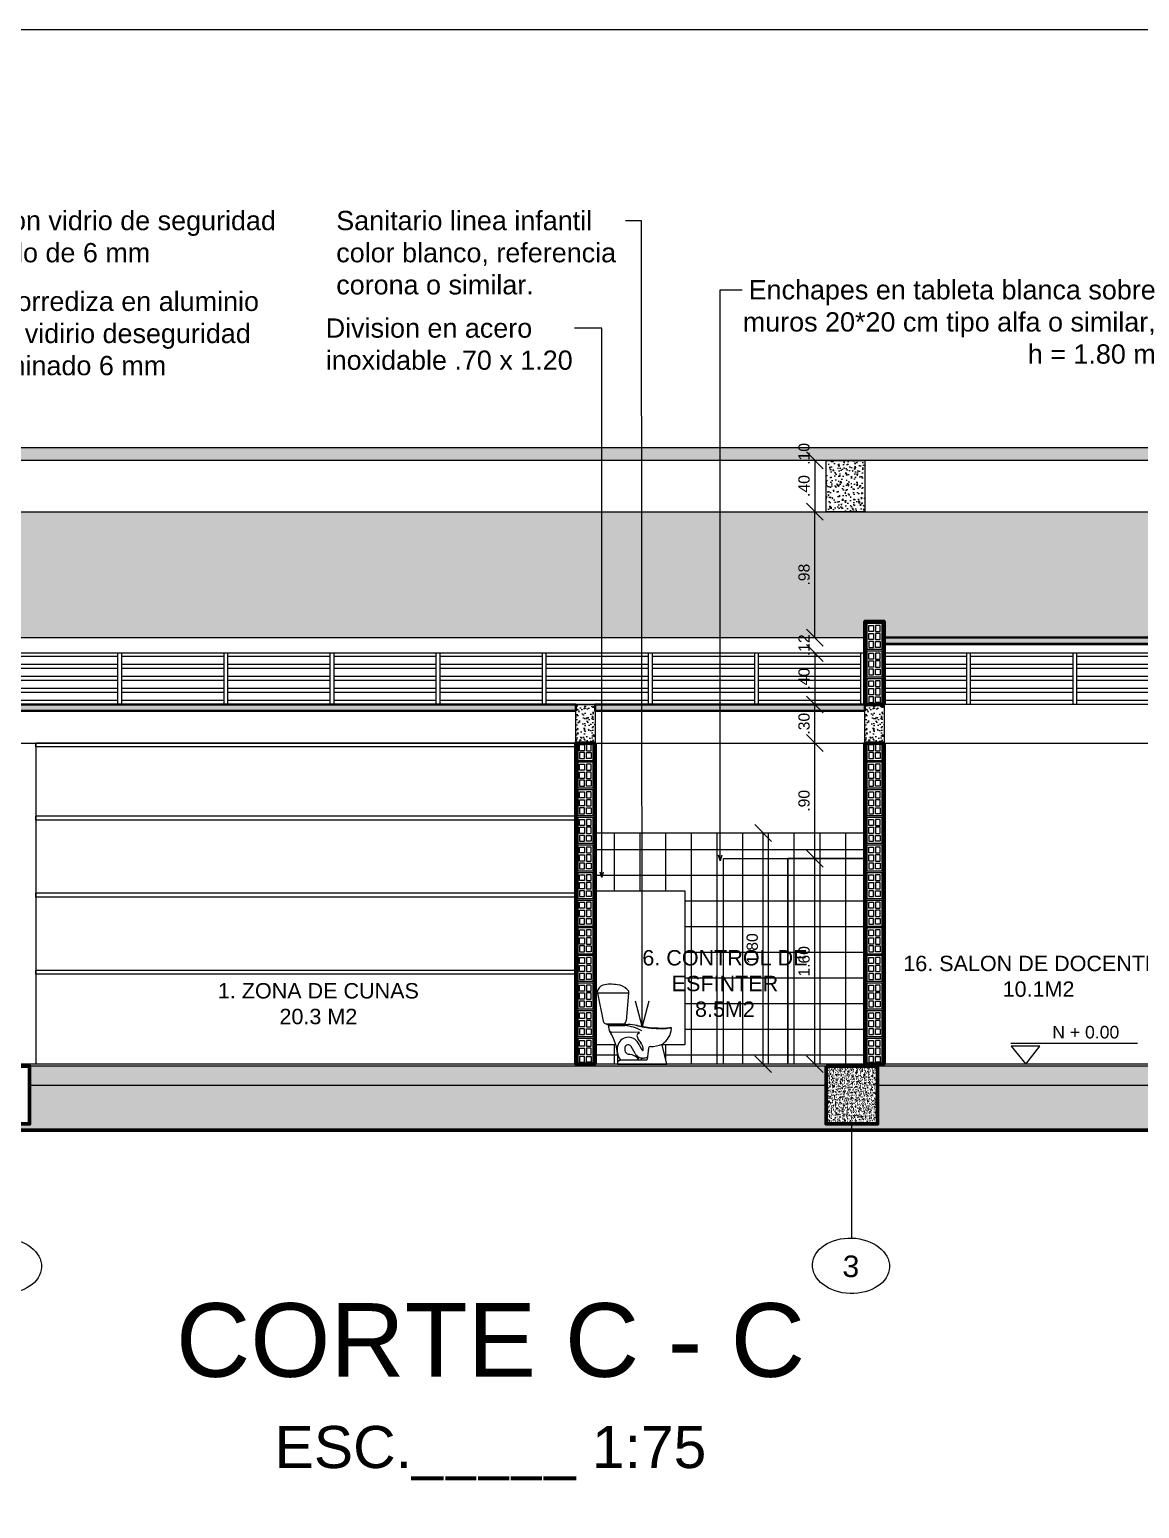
# Model space of a CAD drawing. Header units: metres. Extents: x 98211 to 98447, y 101204 to 101327.
# Drawn here: x 98225.45 to 98234.09, y 101276.27 to 101287.78 of the extents above; entities that cross this region are included whole.
import ezdxf
from ezdxf import colors
from ezdxf.entities.mleader import LeaderData, LeaderLine
from ezdxf.enums import TextEntityAlignment as Align
from ezdxf.math import Vec2, Vec3

# ---------------------------------------------------------------- set-up
doc = ezdxf.new("R2010")
doc.units = ezdxf.units.M
doc.header["$LTSCALE"] = 8
doc.header["$MEASUREMENT"] = 0
doc.header["$PDMODE"] = 1
doc.linetypes.add('DASHDOTX2', pattern=[2, 1, -0.5, 0, -0.5])
doc.layers.get('0').update_dxf_attribs({"linetype": 'CONTINUOUS', "lineweight": 9})
doc.layers.get('DEFPOINTS').update_dxf_attribs({"linetype": 'CONTINUOUS'})
for name, color, linetype, lineweight in [('9 (achurados)', 252, 'CONTINUOUS', 0), ('A_ACHU-1', 253, 'CONTINUOUS', 0), ('A_ACHURADADOS', 9, 'CONTINUOUS', 0), ('A_CARP-MAD', 46, 'CONTINUOUS', 18), ('A_CARP-MET', 126, 'CONTINUOUS', 18), ('A_ECON-PLAC', 24, 'CONTINUOUS', 60), ('A_EJES', 75, 'DASHDOTX2', 5), ('A_MUEB-ARCH', 64, 'CONTINUOUS', 15), ('A_MUEB-FIJO', 3, 'CONTINUOUS', 15), ('A_MURO', 7, 'CONTINUOUS', 40), ('A_MURO-ENCHA', 141, 'CONTINUOUS', 15), ('A_PISO-ACHU', 251, 'CONTINUOUS', 0), ('A_PLAN-1', 7, 'CONTINUOUS', 60), ('A_PLAN-4', 4, 'CONTINUOUS', 25), ('A_PLAN-5', 100, 'CONTINUOUS', 20), ('A_PLAN-7', 241, 'CONTINUOUS', 15), ('A_PLAN-8', 8, 'CONTINUOUS', 13), ('A_TEXT', 154, 'CONTINUOUS', 0), ('A_TEXT-DIM', 54, 'CONTINUOUS', 13), ('A_TEXT-IDEN', 5, 'CONTINUOUS', 18), ('A_TEXT-NIVL', 54, 'CONTINUOUS', 20), ('A_TEXT-NOTA', 53, 'CONTINUOUS', 20), ('A_TEXT-SIMB', 195, 'CONTINUOUS', 20), ('A_TEXT-TITL', 6, 'CONTINUOUS', 20)]:
    doc.layers.add(name, color=color, linetype=linetype, lineweight=lineweight)
doc.styles.add('ARIAL', font='arial.ttf')
doc.styles.add('DIM', font='arial.ttf')
doc.dimstyles.new('BAN_REP_1-50-2', dxfattribs={"dimtxt": 0.0875, "dimasz": 0.1313, "dimexe": 0.15, "dimexo": 0.03, "dimgap": 0.04, "dimtad": 1, "dimzin": 4, "dimdsep": 46, "dimtxsty": 'ARIAL', "dimblk": 'OBLIQUE', "dimcen": 0.075, "dimse1": 1, "dimse2": 1, "dimclrd": 256, "dimclre": 256, "dimclrt": 256, "dimadec": 0, "dimazin": 0, "dimtfac": 1, "dimtix": 1, "dimtofl": 0, "dimtmove": 1, "dimatfit": 3, "dimldrblk": 'OPEN90', "dimfxl": 1, "dimtolj": 1, "dimtzin": 0, "dimlwd": -1, "dimlwe": -1, "dimarcsym": 0})
pattern_1 = [(180, (0, 0), (-2e-17, -0.2), []), (270, (0, 0), (0.2, -4e-17), [])]
pattern_2 = [(180, (0, 0), (-1e-17, -0.09375), []), (180, (-0.03125, 0.03125), (-1e-17, -0.09375), [])]

# ---------------------------------------------------------------- blocks, each defined once
blk = doc.blocks.new('Bloque 4')
at = {"layer": 'A_PLAN-5'}
for points in [[(0, 0), (0.12, 0), (0.12, -0.2), (0, -0.2)], [(0.052, -0.061), (0.015, -0.061), (0.015, -0.015), (0.052, -0.015)], [(0.052, -0.125), (0.015, -0.125), (0.015, -0.076), (0.052, -0.076)], [(0.067, -0.061), (0.105, -0.061), (0.105, -0.015), (0.067, -0.015)], [(0.067, -0.125), (0.105, -0.125), (0.105, -0.076), (0.067, -0.076)], [(0.052, -0.14), (0.015, -0.14), (0.015, -0.185), (0.052, -0.185)], [(0.067, -0.14), (0.105, -0.14), (0.105, -0.185), (0.067, -0.185)]]:
    blk.add_lwpolyline(points, close=True, dxfattribs=at)
blk = doc.blocks.new('SANITARIO INFANTIL ALZADO 25 JUNIO')
at = {"layer": 'A_MUEB-FIJO'}
for p, q in [((-0.157, 0.556), (0.086, 0.556)), ((-0.156, 0.552), (-0.112, 0.334)), ((-0.154, 0.555), (0.084, 0.555)), ((0.085, 0.553), (0.066, 0.336)), ((-0.084, 0.313), (0.04, 0.313)), ((-0.084, 0.313), (-0.083, 0.311)), ((-0.083, 0.311), (0.039, 0.311)), ((-0.076, 0.313), (-0.077, 0.311)), ((-0.073, 0.302), (-0.065, 0.263)), ((-0.068, 0.309), (0.08, 0.309)), ((-0.068, 0.3), (0.055, 0.3)), ((-0.049, 0.25), (0.165, 0.251)), ((0.032, 0.313), (0.033, 0.311)), ((0.039, 0.311), (0.039, 0.313)), ((0.168, 0.24), (0.155, 0.233)), ((0.165, 0.251), (0.168, 0.24)), ((0.136, 0.082), (0.106, 0.137)), ((0.191, 0.109), (0.16, 0.165)), ((0.24, 0.125), (0.229, 0.036)), ((0.383, 0), (0.347, 0.15)), ((0, 0), (0.005, 0.02)), ((0, 0), (0.383, 0)), ((0.224, 0.032), (0.017, 0.031)), ((0.162, 0.045), (0.165, 0.049)), ((0.182, 0.037), (0.189, 0.046))]:
    blk.add_line(p, q, dxfattribs=at)
for centre, radius, start, end in [((-0.096, 0.554), 0.0629, 106.6917, 175.157), ((-0.061, 0.454), 0.169, 88.9432, 108.2473), ((-0.068, 0.062), 0.56, 83.2447, 88.9976), ((-0.021, 0.483), 0.137, 47.473, 81.7231), ((0.047, 0.55), 0.0425, 12.9307, 54.2546), ((-0.157, 0.558), 0.00197, 157.4812, 270.061), ((-0.154, 0.553), 0.00225, 102.2498, 186.5459), ((0.083, 0.553), 0.00223, 352.9168, 78.1585), ((0.086, 0.558), 0.00197, 270.0378, 22.42), ((-0.086, 0.339), 0.0263, 191.6037, 275.6835), ((-0.068, 0.303), 0.00591, 90.3711, 194.523), ((-0.049, 0.267), 0.0167, 194.4402, 267.5947), ((-0.423, 0.034), 0.425, 355.4327, 31.9167), ((0.04, 0.339), 0.026, 270.0001, 354.7961), ((0.025, -0.046), 0.347, 62.0165, 85.028), ((0.079, -0.046), 0.355, 77.7998, 89.9989), ((0.317, 0.869), 0.592, 252.6624, 265.9277), ((0.16, 0.225), 0.0102, 121.0966, 190.0052), ((0.345, 1.179), 0.898, 257.7299, 274.284), ((0.345, 1.182), 0.906, 265.553, 272.0216), ((0.247, 0.297), 0.174, 305.7508, 352.9976), ((1.652, -6.142), 6.544, 100.9226, 101.2361), ((0.413, 0.276), 0.00693, 352.637, 94.1168), ((0.133, 0.112), 0.137, 167.7851, 213.9682), ((0.084, 0.122), 0.0869, 98.3893, 167.7752), ((0.131, 0.115), 0.0753, 169.2575, 186.8348), ((0.083, 0.124), 0.0265, 99.1203, 169.2439), ((0.084, 0.122), 0.0869, 29.0083, 98.3895), ((0.083, 0.124), 0.0264, 28.972, 99.1644), ((0.237, 0.234), 0.0875, 187.3235, 230.0568), ((0.101, 0.11), 0.0979, 9.9343, 35.3601), ((-0.052, 0.084), 0.253, 6.2832, 9.9093), ((0.255, 0.123), 0.0148, 92.139, 172.3881), ((0.252, 0.398), 0.261, 270.5574, 291.7206), ((0.352, 0.152), 0.00522, 126.0159, 193.6807), ((0.021, 0.016), 0.0158, 101.3727, 164.9242), ((0.017, 0.034), 0.00259, 281.2346, 33.969), ((0.088, 0.11), 0.0325, 186.8967, 264.08), ((0.04, -0.343), 0.422, 82.1645, 83.9764), ((0.084, -0.023), 0.0997, 43.1907, 82.0742), ((0.084, -0.023), 0.0997, 33.159, 62.6324), ((0.195, 0.114), 0.067, 208.9957, 242.8588), ((0.16, 0.048), 0.00346, 222.9777, 321.9304), ((0.19, 0.096), 0.0483, 237.9122, 272.521), ((0.163, 0.052), 0.00315, 319.0363, 59.791), ((0.185, 0.035), 0.00358, 142.3876, 253.9455), ((0.192, 0.044), 0.00348, 114.7581, 141.8024), ((0.195, 0.111), 0.00457, 209.0462, 6.1846), ((0.195, 0.113), 0.0661, 267.5098, 273.9675), ((0.187, 0.176), 0.129, 275.5328, 289.979), ((0.224, 0.036), 0.00491, 269.9214, 352.506)]:
    blk.add_arc(centre, radius, start, end, dxfattribs=at)
blk = doc.blocks.new('sanitar perfil niños 25 JUNIO')
at = {"linetype": 'Continuous'}
blk.add_blockref('SANITARIO INFANTIL ALZADO 25 JUNIO', (0, 0), dxfattribs=at)
blk = doc.blocks.new('*U21')
blk.add_blockref('sanitar perfil niños 25 JUNIO', (-0.554, 0.023))
blk = doc.blocks.new('jjgjgj')
at = {"layer": 'A_MUEB-ARCH'}
for p, q in [((98376.204, 101408.066), (98376.204, 101408.096)), ((98380.404, 101408.096), (98376.204, 101408.096)), ((98380.404, 101408.066), (98376.204, 101408.066)), ((98380.404, 101408.066), (98380.404, 101408.096)), ((98376.204, 101407.496), (98376.204, 101407.526)), ((98380.404, 101407.526), (98376.204, 101407.526)), ((98380.404, 101407.496), (98376.204, 101407.496)), ((98380.404, 101407.496), (98380.404, 101407.526)), ((98376.204, 101406.896), (98376.204, 101406.926)), ((98380.404, 101406.926), (98376.204, 101406.926)), ((98380.404, 101406.896), (98376.204, 101406.896)), ((98380.404, 101406.896), (98380.404, 101406.926)), ((98376.204, 101406.296), (98376.204, 101406.326)), ((98380.404, 101406.326), (98376.204, 101406.326)), ((98380.404, 101406.296), (98380.404, 101406.326)), ((98380.404, 101406.296), (98376.204, 101406.296))]:
    blk.add_line(p, q, dxfattribs=at)
blk = doc.blocks.new('EJE')
at = {"layer": 'A_TEXT-SIMB'}
blk.add_ellipse((0, 0), major_axis=(-0.625, 0), ratio=0.72, dxfattribs=at)
at = {"layer": 'A_TEXT-IDEN', "style": 'ARIAL'}
blk.add_attdef('EJE', text='', height=0.35, dxfattribs=at).set_placement((0, -0.184), align=Align.CENTER)
blk = doc.blocks.new('_Open30')
at = {"color": 0, "linetype": 'ByBlock', "lineweight": -2}
for p, q in [((-1, 0.268), (0, 0)), ((0, 0), (-1, -0.268)), ((0, 0), (-1, 0))]:
    blk.add_line(p, q, dxfattribs=at)
blk = doc.blocks.new('NIVEL ARQUITECTONICO')
at = {"layer": 'A_TEXT-NIVL'}
blk.add_line((-0.88, 0), (0, 0), dxfattribs=at)
blk.add_lwpolyline([(-0.776, -0.146), (-0.678, -0.021), (-0.878, -0.021)], close=True, dxfattribs=at)
at = {"layer": 'A_TEXT-NOTA', "linetype": 'Continuous', "style": 'ARIAL'}
blk.add_attdef('Q', (-0.592, 0.032), '', height=0.0875, dxfattribs=at)
blk = doc.blocks.new('_Oblique')
at = {"color": 0, "linetype": 'ByBlock', "lineweight": -2}
blk.add_line((-0.5, -0.5), (0.5, 0.5), dxfattribs=at)
blk = doc.blocks.new('*D161')
at = {"layer": 'A_TEXT-DIM', "transparency": 16777216}
blk.add_line((98231.56, 101279.729), (98231.56, 101281.329), dxfattribs=at)
at = {"layer": 'DEFPOINTS', "color": 0, "transparency": 16777216}
for p in [(98231.56, 101281.329), (98231.56, 101281.329), (98231.56, 101279.729)]:
    blk.add_point(p, dxfattribs=at)
at = {"layer": 'A_TEXT-DIM', "transparency": 16777216, "xscale": 0.1313, "yscale": 0.1313, "zscale": 0.1313}
for p, rotation in [((98231.56, 101281.329), 90), ((98231.56, 101279.729), 270)]:
    blk.add_blockref('_Oblique', p, dxfattribs=dict(at, rotation=rotation))
at = {"layer": 'A_TEXT-DIM', "transparency": 16777216, "insert": (98231.476, 101280.529), "char_height": 0.0875, "attachment_point": 5, "rotation": 90, "style": 'ARIAL'}
blk.add_mtext('\\A1;1.60', dxfattribs=at)
blk = doc.blocks.new('_Open90')
at = {"color": 0, "linetype": 'ByBlock', "lineweight": -2}
for p, q in [((0, 0), (-1, 0)), ((-0.5, 0.5), (0, 0)), ((0, 0), (-0.5, -0.5))]:
    blk.add_line(p, q, dxfattribs=at)
blk = doc.blocks.new('*D162')
at = {"layer": 'A_TEXT-DIM', "transparency": 16777216}
blk.add_line((98231.56, 101282.229), (98231.56, 101282.529), dxfattribs=at)
at = {"layer": 'DEFPOINTS', "color": 0, "transparency": 16777216}
for p in [(98231.56, 101282.529), (98231.56, 101282.529), (98231.56, 101282.229)]:
    blk.add_point(p, dxfattribs=at)
at = {"layer": 'A_TEXT-DIM', "transparency": 16777216, "xscale": 0.1313, "yscale": 0.1313, "zscale": 0.1313}
for p, rotation in [((98231.56, 101282.529), 90), ((98231.56, 101282.229), 270)]:
    blk.add_blockref('_Oblique', p, dxfattribs=dict(at, rotation=rotation))
at = {"layer": 'A_TEXT-DIM', "transparency": 16777216, "insert": (98231.476, 101282.379), "char_height": 0.0875, "attachment_point": 5, "rotation": 90, "style": 'ARIAL'}
blk.add_mtext('\\A1;.30', dxfattribs=at)
blk = doc.blocks.new('*D163')
at = {"layer": 'A_TEXT-DIM', "transparency": 16777216}
blk.add_line((98231.56, 101282.93), (98231.56, 101282.529), dxfattribs=at)
at = {"layer": 'DEFPOINTS', "color": 0, "transparency": 16777216}
for p in [(98231.56, 101282.93), (98231.56, 101282.529), (98231.56, 101282.529)]:
    blk.add_point(p, dxfattribs=at)
at = {"layer": 'A_TEXT-DIM', "transparency": 16777216, "xscale": 0.1313, "yscale": 0.1313, "zscale": 0.1313}
for p, rotation in [((98231.56, 101282.93), 90), ((98231.56, 101282.529), 270)]:
    blk.add_blockref('_Oblique', p, dxfattribs=dict(at, rotation=rotation))
at = {"layer": 'A_TEXT-DIM', "transparency": 16777216, "insert": (98231.476, 101282.729), "char_height": 0.0875, "attachment_point": 5, "rotation": 90, "style": 'ARIAL'}
blk.add_mtext('\\A1;.40', dxfattribs=at)
blk = doc.blocks.new('*D164')
at = {"layer": 'DEFPOINTS', "color": 0, "transparency": 16777216}
for p in [(98231.56, 101283.05), (98231.56, 101282.93), (98231.56, 101282.93)]:
    blk.add_point(p, dxfattribs=at)
at = {"layer": 'A_TEXT-DIM', "transparency": 16777216, "insert": (98231.476, 101282.99), "char_height": 0.0875, "attachment_point": 5, "rotation": 90, "style": 'ARIAL'}
blk.add_mtext('\\A1;.12', dxfattribs=at)
blk = doc.blocks.new('*D165')
at = {"layer": 'A_TEXT-DIM', "transparency": 16777216}
blk.add_line((98231.56, 101283.05), (98231.56, 101284.03), dxfattribs=at)
at = {"layer": 'DEFPOINTS', "color": 0, "transparency": 16777216}
for p in [(98231.56, 101284.03), (98231.56, 101284.03), (98231.56, 101283.05)]:
    blk.add_point(p, dxfattribs=at)
at = {"layer": 'A_TEXT-DIM', "transparency": 16777216, "xscale": 0.1313, "yscale": 0.1313, "zscale": 0.1313}
for p, rotation in [((98231.56, 101284.03), 90), ((98231.56, 101283.05), 270)]:
    blk.add_blockref('_Oblique', p, dxfattribs=dict(at, rotation=rotation))
at = {"layer": 'A_TEXT-DIM', "transparency": 16777216, "insert": (98231.476, 101283.54), "char_height": 0.0875, "attachment_point": 5, "rotation": 90, "style": 'ARIAL'}
blk.add_mtext('\\A1;.98', dxfattribs=at)
blk = doc.blocks.new('*D166')
at = {"layer": 'A_TEXT-DIM', "transparency": 16777216}
blk.add_line((98231.56, 101284.43), (98231.56, 101284.03), dxfattribs=at)
at = {"layer": 'DEFPOINTS', "color": 0, "transparency": 16777216}
for p in [(98231.56, 101284.43), (98231.56, 101284.03), (98231.56, 101284.03)]:
    blk.add_point(p, dxfattribs=at)
at = {"layer": 'A_TEXT-DIM', "transparency": 16777216, "xscale": 0.1313, "yscale": 0.1313, "zscale": 0.1313}
for p, rotation in [((98231.56, 101284.43), 90), ((98231.56, 101284.03), 270)]:
    blk.add_blockref('_Oblique', p, dxfattribs=dict(at, rotation=rotation))
at = {"layer": 'A_TEXT-DIM', "transparency": 16777216, "insert": (98231.476, 101284.23), "char_height": 0.0875, "attachment_point": 5, "rotation": 90, "style": 'ARIAL'}
blk.add_mtext('\\A1;.40', dxfattribs=at)
blk = doc.blocks.new('*D167')
at = {"layer": 'DEFPOINTS', "color": 0, "transparency": 16777216}
for p in [(98231.56, 101284.53), (98231.56, 101284.53), (98231.56, 101284.43)]:
    blk.add_point(p, dxfattribs=at)
at = {"layer": 'A_TEXT-DIM', "transparency": 16777216, "insert": (98231.476, 101284.48), "char_height": 0.0875, "attachment_point": 5, "rotation": 90, "style": 'ARIAL'}
blk.add_mtext('\\A1;.10', dxfattribs=at)
blk = doc.blocks.new('*D168')
at = {"layer": 'A_TEXT-DIM', "transparency": 16777216}
blk.add_line((98231.56, 101281.329), (98231.56, 101282.229), dxfattribs=at)
at = {"layer": 'DEFPOINTS', "color": 0, "transparency": 16777216}
for p in [(98231.56, 101282.229), (98231.56, 101282.229), (98231.56, 101281.329)]:
    blk.add_point(p, dxfattribs=at)
at = {"layer": 'A_TEXT-DIM', "transparency": 16777216, "xscale": 0.1313, "yscale": 0.1313, "zscale": 0.1313}
for p, rotation in [((98231.56, 101282.229), 90), ((98231.56, 101281.329), 270)]:
    blk.add_blockref('_Oblique', p, dxfattribs=dict(at, rotation=rotation))
at = {"layer": 'A_TEXT-DIM', "transparency": 16777216, "insert": (98231.476, 101281.779), "char_height": 0.0875, "attachment_point": 5, "rotation": 90, "style": 'ARIAL'}
blk.add_mtext('\\A1;.90', dxfattribs=at)
blk = doc.blocks.new('*D304')
at = {"layer": 'A_TEXT-DIM', "transparency": 16777216}
blk.add_line((98231.158, 101279.729), (98231.158, 101281.529), dxfattribs=at)
at = {"layer": 'DEFPOINTS', "color": 0, "transparency": 16777216}
for p in [(98231.158, 101281.529), (98231.349, 101281.529), (98231.349, 101279.729)]:
    blk.add_point(p, dxfattribs=at)
at = {"layer": 'A_TEXT-DIM', "transparency": 16777216, "xscale": 0.1313, "yscale": 0.1313, "zscale": 0.1313}
for p, rotation in [((98231.158, 101281.529), 90), ((98231.158, 101279.729), 270)]:
    blk.add_blockref('_Oblique', p, dxfattribs=dict(at, rotation=rotation))
at = {"layer": 'A_TEXT-DIM', "transparency": 16777216, "insert": (98231.073, 101280.629), "char_height": 0.0875, "attachment_point": 5, "rotation": 90, "style": 'ARIAL'}
blk.add_mtext('\\A1;1.80', dxfattribs=at)

msp = doc.modelspace()

# ---------------------------------------------------------------- hatches: boundary and pattern name
at = {"layer": '9 (achurados)'}
h = msp.add_hatch(dxfattribs=at)
h.set_pattern_fill('EARTH', color=256, scale=0.25, angle=45)
h.set_pattern_definition([(45, (-150.70558, -125.86701), (7e-18, 0.088388347648), [0.0625, -0.0625]), (45, (-150.72215, -125.850436), (7e-18, 0.088388347648), [0.0625, -0.0625]), (45, (-150.73872, -125.833864), (7e-18, 0.088388347648), [0.0625, -0.0625]), (135, (-150.73872, -125.822815), (-0.088388347648, 1e-17), [0.0625, -0.0625]), (135, (-150.72215, -125.80624), (-0.088388347648, 1e-17), [0.0625, -0.0625]), (135, (-150.70558, -125.78967), (-0.088388347648, 1e-17), [0.0625, -0.0625])])
h.paths.add_polyline_path([(98239.349, 101279.214), (98239.349, 101279.564), (98239.248, 101279.564), (98239.248, 101279.264), (98238.848, 101279.264), (98238.848, 101279.564), (98232.048, 101279.564), (98232.048, 101279.264), (98231.648, 101279.264), (98231.648, 101279.564), (98225.448, 101279.564), (98225.448, 101279.264), (98225.048, 101279.264), (98225.048, 101279.564), (98219.448, 101279.564), (98219.448, 101279.264), (98219.048, 101279.264), (98219.048, 101279.564), (98218.999, 101279.564), (98218.999, 101279.214)])
at = {"layer": 'A_ACHU-1'}
h = msp.add_hatch(dxfattribs=at)
h.set_pattern_fill('AR-BRSTD,_O', color=256, scale=0.02)
h.set_pattern_definition([(0, (0, 0), (0, 0.05334), []), (90, (0, 0), (-0.08, 0.05334), [0.05334, -0.05334])])
h.paths.add_polyline_path([(98219.149, 101284.03), (98219.149, 101283.05), (98231.949, 101283.05), (98231.949, 101283.176), (98232.099, 101283.176), (98232.099, 101283.05), (98234.449, 101283.05), (98234.449, 101283.176), (98234.599, 101283.176), (98234.599, 101283.05), (98236.399, 101283.05), (98236.399, 101283.176), (98236.549, 101283.176), (98236.549, 101283.05), (98239.199, 101283.05), (98239.199, 101284.03)])
h = msp.add_hatch(color=7, dxfattribs=at)
h.dxf.hatch_style = 1
h.paths.add_polyline_path([(98234.449, 101283.05), (98232.099, 101283.05), (98232.099, 101283), (98234.449, 101283)])
h.paths.add_polyline_path([(98236.399, 101283.05), (98234.599, 101283.05), (98234.599, 101283), (98236.399, 101283)])
h.paths.add_polyline_path([(98239.199, 101283.05), (98236.549, 101283.05), (98236.549, 101283), (98239.199, 101283)])
h = msp.add_hatch(color=7, dxfattribs=at)
h.dxf.hatch_style = 1
h.paths.add_polyline_path([(98222.949, 101282.529), (98219.149, 101282.529), (98219.149, 101282.479), (98222.949, 101282.479)])
h.paths.add_polyline_path([(98229.699, 101282.529), (98223.099, 101282.529), (98223.099, 101282.479), (98229.699, 101282.479)])
h.paths.add_polyline_path([(98231.949, 101282.529), (98229.849, 101282.529), (98229.849, 101282.479), (98231.949, 101282.479)])
at = {"layer": 'A_ACHURADADOS'}
h = msp.add_hatch(dxfattribs=at)
h.set_pattern_fill('AR-CONC', color=256, scale=0.012, style=0)
h.set_pattern_definition([(50, (-150.70558, -125.86571), (0.086071221912, -0.007530256198), [0.009, -0.099]), (355, (-150.70558, -125.86571), (-0.016650160034, 0.090263056044), [0.0072, -0.0792]), (100.45144446, (-150.698405, -125.86634), (0.069421061607, 0.082732798916), [0.00764882304, -0.08413705344]), (46.1842, (-150.70558, -125.84171), (0.12806895968, -0.019862313695), [0.0135, -0.1485]), (96.63563549, (-150.6949, -125.84337), (0.11215943348, 0.11689423209), [0.01147324104, -0.1262056512]), (351.18416399, (-150.70558, -125.84171), (0.11215943341, 0.11689423203), [0.0108, -0.11880000012]), (21, (-150.69358, -125.84771), (0.071628846254, -0.04831426688), [0.009, -0.099]), (326, (-150.69358, -125.84771), (0.02919783983, 0.087018005406), [0.0072, -0.0792]), (71.45144474, (-150.68761, -125.85174), (0.10082668521, 0.038703738337), [0.0076488228, -0.08413705344]), (37.5, (-150.705577, -125.865713), (0.001459182638, 0.03994726246), [0, -0.07824, 0, -0.0804, 0, -0.0795]), (7.5, (-150.705577, -125.865713), (0.031568344493, 0.047329405426), [0, -0.04584, 0, -0.07644, 0, -0.0303]), (327.5, (-150.732337, -125.865713), (0.064058692341, -0.002706584608), [0, -0.03, 0, -0.0936, 0, -0.1242]), (317.5, (-150.74434, -125.86571), (0.06998234032, 0.01201259788), [0, -0.039, 0, -0.06216, 0, -0.0882])])
h.paths.add_polyline_path([(98240.349, 101284.43), (98218.999, 101284.43), (98218.999, 101284.53), (98240.349, 101284.53)])
h = msp.add_hatch(dxfattribs=at)
h.set_pattern_fill('AR-CONC', color=256, scale=0.012, style=0)
h.set_pattern_definition([(50, (12.599715, -0.05), (0.086071221912, -0.007530256198), [0.009, -0.099]), (355, (12.599715, -0.05), (-0.016650160034, 0.090263056044), [0.0072, -0.0792]), (100.45144446, (12.60689, -0.05063), (0.069421061607, 0.082732798916), [0.00764882304, -0.08413705344]), (46.1842, (12.59971, -0.026), (0.12806895968, -0.019862313695), [0.0135, -0.1485]), (96.63563549, (12.61039, -0.02766), (0.11215943348, 0.11689423209), [0.01147324104, -0.1262056512]), (351.18416399, (12.59971, -0.026), (0.11215943341, 0.11689423203), [0.0108, -0.11880000012]), (21, (12.611715, -0.032), (0.071628846254, -0.04831426688), [0.009, -0.099]), (326, (12.611715, -0.032), (0.02919783983, 0.087018005406), [0.0072, -0.0792]), (71.45144474, (12.61768, -0.03603), (0.10082668521, 0.038703738337), [0.0076488228, -0.08413705344]), (37.5, (12.599715, -0.05), (0.001459182638, 0.03994726246), [0, -0.07824, 0, -0.0804, 0, -0.0795]), (7.5, (12.599715, -0.05), (0.031568344493, 0.047329405426), [0, -0.04584, 0, -0.07644, 0, -0.0303]), (327.5, (12.572955, -0.05), (0.064058692341, -0.002706584608), [0, -0.03, 0, -0.0936, 0, -0.1242]), (317.5, (12.560955, -0.05), (0.06998234032, 0.01201259788), [0, -0.039, 0, -0.06216, 0, -0.0882])])
h.paths.add_polyline_path([(98231.648, 101284.43), (98231.948, 101284.43), (98231.948, 101284.03), (98231.648, 101284.03)])
h = msp.add_hatch(dxfattribs=at)
h.set_pattern_fill('AR-CONC', color=256, scale=0.012, style=0)
h.set_pattern_definition([(50, (11.38717, 0.55134), (0.086071221912, -0.007530256198), [0.009, -0.099]), (355, (11.38717, 0.55134), (-0.016650160034, 0.090263056044), [0.0072, -0.0792]), (100.45144446, (11.394345, 0.550715), (0.069421061607, 0.082732798916), [0.00764882304, -0.08413705344]), (46.1842, (11.38717, 0.57534), (0.12806895968, -0.019862313695), [0.0135, -0.1485]), (96.63563549, (11.39784, 0.57369), (0.11215943348, 0.11689423209), [0.01147324104, -0.1262056512]), (351.18416399, (11.38717, 0.57534), (0.11215943341, 0.11689423203), [0.0108, -0.11880000012]), (21, (11.39917, 0.56934), (0.071628846254, -0.04831426688), [0.009, -0.099]), (326, (11.39917, 0.56934), (0.02919783983, 0.087018005406), [0.0072, -0.0792]), (71.45144474, (11.40514, 0.56532), (0.10082668521, 0.038703738337), [0.0076488228, -0.08413705344]), (37.5, (11.387172, 0.551343), (0.001459182638, 0.03994726246), [0, -0.07824, 0, -0.0804, 0, -0.0795]), (7.5, (11.38717, 0.551343), (0.031568344493, 0.047329405426), [0, -0.04584, 0, -0.07644, 0, -0.0303]), (327.5, (11.360412, 0.551343), (0.064058692341, -0.002706584608), [0, -0.03, 0, -0.0936, 0, -0.1242]), (317.5, (11.34841, 0.55134), (0.06998234032, 0.01201259788), [0, -0.039, 0, -0.06216, 0, -0.0882])])
h.paths.add_polyline_path([(98229.849, 101282.529), (98229.849, 101282.229), (98229.699, 101282.229), (98229.699, 101282.529)])
h = msp.add_hatch(dxfattribs=at)
h.set_pattern_fill('AR-CONC', color=256, scale=0.012, style=0)
h.set_pattern_definition([(50, (13.63717, 0.55134), (0.086071221912, -0.007530256198), [0.009, -0.099]), (355, (13.63717, 0.55134), (-0.016650160034, 0.090263056044), [0.0072, -0.0792]), (100.45144446, (13.644344, 0.55071), (0.069421061607, 0.082732798916), [0.00764882304, -0.08413705344]), (46.1842, (13.63717, 0.57534), (0.12806895968, -0.019862313695), [0.0135, -0.1485]), (96.63563549, (13.64784, 0.57368), (0.11215943348, 0.11689423209), [0.01147324104, -0.1262056512]), (351.18416399, (13.63717, 0.57534), (0.11215943341, 0.11689423203), [0.0108, -0.11880000012]), (21, (13.64917, 0.56934), (0.071628846254, -0.04831426688), [0.009, -0.099]), (326, (13.64917, 0.56934), (0.02919783983, 0.087018005406), [0.0072, -0.0792]), (71.45144474, (13.65514, 0.56531), (0.10082668521, 0.038703738337), [0.0076488228, -0.08413705344]), (37.5, (13.637172, 0.55134), (0.001459182638, 0.03994726246), [0, -0.07824, 0, -0.0804, 0, -0.0795]), (7.5, (13.63717, 0.55134), (0.031568344493, 0.047329405426), [0, -0.04584, 0, -0.07644, 0, -0.0303]), (327.5, (13.610412, 0.55134), (0.064058692341, -0.002706584608), [0, -0.03, 0, -0.0936, 0, -0.1242]), (317.5, (13.59841, 0.55134), (0.06998234032, 0.01201259788), [0, -0.039, 0, -0.06216, 0, -0.0882])])
edge = h.paths.add_edge_path()
edge.add_line((98232.099, 101282.529), (98232.099, 101282.229))
edge.add_line((98232.099, 101282.229), (98231.949, 101282.229))
edge.add_line((98231.949, 101282.229), (98231.949, 101282.529))
h = msp.add_hatch(dxfattribs=at)
h.set_pattern_fill('AR-CONC', color=256, scale=0.012, style=0)
h.set_pattern_definition([(50, (-150.70558, -125.86701), (0.086071221912, -0.007530256198), [0.009, -0.099]), (355, (-150.70558, -125.86701), (-0.016650160034, 0.090263056044), [0.0072, -0.0792]), (100.45144446, (-150.698405, -125.86764), (0.069421061607, 0.082732798916), [0.00764882304, -0.08413705344]), (46.1842, (-150.70558, -125.84301), (0.12806895968, -0.019862313695), [0.0135, -0.1485]), (96.63563549, (-150.6949, -125.84466), (0.11215943348, 0.11689423209), [0.01147324104, -0.1262056512]), (351.18416399, (-150.70558, -125.84301), (0.11215943341, 0.11689423203), [0.0108, -0.11880000012]), (21, (-150.69358, -125.84901), (0.071628846254, -0.04831426688), [0.009, -0.099]), (326, (-150.69358, -125.84901), (0.02919783983, 0.087018005406), [0.0072, -0.0792]), (71.45144474, (-150.68761, -125.853035), (0.10082668521, 0.038703738337), [0.0076488228, -0.08413705344]), (37.5, (-150.705577, -125.86701), (0.001459182638, 0.03994726246), [0, -0.07824, 0, -0.0804, 0, -0.0795]), (7.5, (-150.705577, -125.86701), (0.031568344493, 0.047329405426), [0, -0.04584, 0, -0.07644, 0, -0.0303]), (327.5, (-150.732337, -125.86701), (0.064058692341, -0.002706584608), [0, -0.03, 0, -0.0936, 0, -0.1242]), (317.5, (-150.74434, -125.86701), (0.06998234032, 0.01201259788), [0, -0.039, 0, -0.06216, 0, -0.0882])])
h.paths.add_polyline_path([(98225.048, 101279.714), (98219.448, 101279.714), (98219.448, 101279.564), (98225.048, 101279.564)])
h.paths.add_polyline_path([(98231.648, 101279.714), (98225.448, 101279.714), (98225.448, 101279.564), (98231.648, 101279.564)])
h.paths.add_polyline_path([(98238.848, 101279.714), (98232.048, 101279.714), (98232.048, 101279.564), (98238.848, 101279.564)])
h.paths.add_polyline_path([(98239.248, 101279.564), (98239.349, 101279.564), (98239.349, 101279.714), (98239.248, 101279.714)])
h.paths.add_polyline_path([(98218.999, 101279.564), (98219.048, 101279.564), (98219.048, 101279.714), (98218.999, 101279.714)])
h = msp.add_hatch(dxfattribs=at)
h.set_pattern_fill('AR-CONC', color=256, scale=0.006, angle=360, style=0)
h.set_pattern_definition([(50, (98149.064993, 101290.47588), (0.043035611, -0.003765128), [0.0045, -0.0495]), (355, (98149.064993, 101290.47588), (-0.00832508, 0.045131528), [0.0036, -0.0396]), (100.451444, (98149.06858, 101290.475565), (0.03471053, 0.0413664), [0.003824412, -0.042068527]), (46.1842, (98149.06499, 101290.48788), (0.06403448, -0.009931157), [0.00675, -0.07425]), (96.635635, (98149.07033, 101290.48705), (0.056079717, 0.058447116), [0.00573662, -0.063102826]), (351.18416, (98149.06499, 101290.48788), (0.056079717, 0.058447116), [0.0054, -0.0594]), (21, (98149.070993, 101290.48488), (0.035814423, -0.024157133), [0.0045, -0.0495]), (326, (98149.070993, 101290.48488), (0.01459892, 0.043509003), [0.0036, -0.0396]), (71.451445, (98149.073977, 101290.482866), (0.050413343, 0.01935187), [0.003824411, -0.042068527]), (37.5, (98149.064993, 101290.475879), (0.0007295913, 0.0199736312), [0, -0.03912, 0, -0.0402, 0, -0.03975]), (7.5, (98149.064993, 101290.475879), (0.015784172, 0.0236647027), [0, -0.02292, 0, -0.03822, 0, -0.01515]), (327.5, (98149.051613, 101290.475879), (0.0320293462, -0.0013532923), [0, -0.015, 0, -0.0468, 0, -0.0621]), (317.5, (98149.045613, 101290.47588), (0.03499117, 0.006006299), [0, -0.0195, 0, -0.03108, 0, -0.0441])])
h.paths.add_polyline_path([(98231.648, 101279.264), (98232.048, 101279.264), (98232.048, 101279.714), (98231.648, 101279.714)])
at = {"layer": 'A_CARP-MAD'}
h = msp.add_hatch(dxfattribs=at)
h.set_pattern_fill('ANSI32,_O', color=256, scale=0.25, angle=135)
h.set_pattern_definition(pattern_2)
h.paths.add_polyline_path([(98219.526, 101282.93), (98219.12, 101282.93), (98219.12, 101282.529), (98219.526, 101282.529)])
h.paths.add_polyline_path([(98220.352, 101282.93), (98219.556, 101282.93), (98219.556, 101282.529), (98220.352, 101282.529)])
h.paths.add_polyline_path([(98221.177, 101282.93), (98220.382, 101282.93), (98220.382, 101282.529), (98221.177, 101282.529)])
h.paths.add_polyline_path([(98222.004, 101282.93), (98221.207, 101282.93), (98221.207, 101282.529), (98222.004, 101282.529)])
h.paths.add_polyline_path([(98222.83, 101282.93), (98222.034, 101282.93), (98222.034, 101282.529), (98222.83, 101282.529)])
h.paths.add_polyline_path([(98223.656, 101282.93), (98222.86, 101282.93), (98222.86, 101282.529), (98223.656, 101282.529)])
h.paths.add_polyline_path([(98224.482, 101282.93), (98223.686, 101282.93), (98223.686, 101282.529), (98224.482, 101282.529)])
h.paths.add_polyline_path([(98225.307, 101282.93), (98224.512, 101282.93), (98224.512, 101282.529), (98225.307, 101282.529)])
h.paths.add_polyline_path([(98226.133, 101282.93), (98225.337, 101282.93), (98225.337, 101282.529), (98226.133, 101282.529)])
h.paths.add_polyline_path([(98226.959, 101282.93), (98226.163, 101282.93), (98226.163, 101282.529), (98226.959, 101282.529)])
h.paths.add_polyline_path([(98227.786, 101282.93), (98226.989, 101282.93), (98226.989, 101282.529), (98227.786, 101282.529)])
h.paths.add_polyline_path([(98228.611, 101282.93), (98227.816, 101282.93), (98227.816, 101282.529), (98228.611, 101282.529)])
h.paths.add_polyline_path([(98229.437, 101282.93), (98228.641, 101282.93), (98228.641, 101282.529), (98229.437, 101282.529)])
h.paths.add_polyline_path([(98230.263, 101282.93), (98229.467, 101282.93), (98229.467, 101282.529), (98230.263, 101282.529)])
h.paths.add_polyline_path([(98231.089, 101282.93), (98230.293, 101282.93), (98230.293, 101282.529), (98231.089, 101282.529)])
h.paths.add_polyline_path([(98231.915, 101282.93), (98231.119, 101282.93), (98231.119, 101282.529), (98231.915, 101282.529)])
h = msp.add_hatch(dxfattribs=at)
h.set_pattern_fill('ANSI32,_O', color=256, scale=0.25, angle=135)
h.set_pattern_definition(pattern_2)
h.paths.add_polyline_path([(98232.74, 101282.93), (98232.099, 101282.93), (98232.099, 101282.529), (98232.74, 101282.529)])
h.paths.add_polyline_path([(98233.567, 101282.93), (98232.77, 101282.93), (98232.77, 101282.529), (98233.567, 101282.529)])
h.paths.add_polyline_path([(98234.393, 101282.93), (98233.597, 101282.93), (98233.597, 101282.529), (98234.393, 101282.529)])
h.paths.add_polyline_path([(98235.219, 101282.93), (98234.599, 101282.93), (98234.599, 101282.529), (98235.219, 101282.529)])
h.paths.add_polyline_path([(98236.044, 101282.93), (98235.249, 101282.93), (98235.249, 101282.529), (98236.044, 101282.529)])
h.paths.add_polyline_path([(98236.399, 101282.93), (98236.074, 101282.93), (98236.074, 101282.529), (98236.399, 101282.529)])
h.paths.add_polyline_path([(98236.87, 101282.93), (98236.549, 101282.93), (98236.549, 101282.529), (98236.87, 101282.529)])
h.paths.add_polyline_path([(98237.696, 101282.93), (98236.9, 101282.93), (98236.9, 101282.529), (98237.696, 101282.529)])
h.paths.add_polyline_path([(98238.522, 101282.93), (98237.726, 101282.93), (98237.726, 101282.529), (98238.522, 101282.529)])
h.paths.add_polyline_path([(98239.227, 101282.93), (98239.199, 101282.93), (98238.552, 101282.93), (98238.552, 101282.529), (98239.227, 101282.529)])
h.paths.add_polyline_path([(98234.449, 101282.93), (98234.423, 101282.93), (98234.423, 101282.529), (98234.449, 101282.529)])
at = {"layer": 'A_MURO'}
h = msp.add_hatch(dxfattribs=at)
h.set_pattern_fill('LINE')
h.paths.add_polyline_path([(98234.449, 101283.05), (98232.099, 101283.05), (98232.099, 101283), (98234.449, 101283)])
h.paths.add_polyline_path([(98236.399, 101283.05), (98234.599, 101283.05), (98234.599, 101283), (98236.399, 101283)])
h.paths.add_polyline_path([(98239.199, 101283.05), (98236.549, 101283.05), (98236.549, 101283), (98239.199, 101283)])
at = {"layer": 'A_PISO-ACHU'}
h = msp.add_hatch(dxfattribs=at)
h.set_pattern_fill('_USER', color=256, scale=0.2, angle=180, double=1, pattern_type=0)
h.set_pattern_definition(pattern_1)
h.paths.add_polyline_path([(98230.021, 101279.829, 0.030388), (98230.01, 101279.879), (98229.849, 101279.879), (98229.849, 101279.729), (98230.025, 101279.729), (98230.025, 101279.729, 0.050766), (98230.023, 101279.815, -0.025189)], flags=17)
h.paths.add_polyline_path([(98230.849, 101281.329), (98231.349, 101281.329), (98231.949, 101281.329), (98231.949, 101281.529), (98229.849, 101281.529), (98229.849, 101281.079), (98230.547, 101281.079), (98230.547, 101279.879), (98230.372, 101279.879), (98230.408, 101279.729), (98230.849, 101279.729)])
h.paths.add_polyline_path([(98231.349, 101281.329), (98230.849, 101281.329), (98230.849, 101279.729), (98231.349, 101279.729)], flags=17)
h = msp.add_hatch(dxfattribs=at)
h.set_pattern_fill('_USER', color=256, scale=0.2, angle=180, double=1, pattern_type=0)
h.set_pattern_definition(pattern_1)
h.paths.add_polyline_path([(98231.949, 101281.329), (98231.349, 101281.329), (98231.349, 101279.729), (98231.949, 101279.729)])

# ---------------------------------------------------------------- linework, layer by layer
msp.add_lwpolyline([(98211.31, 101287.784), (98248.505, 101287.784), (98248.505, 101253.82), (98211.31, 101253.82)], close=True)
at = {"layer": 'A_ACHURADADOS'}
for points in [[(98240.349, 101284.43), (98218.999, 101284.43), (98218.999, 101284.53), (98240.349, 101284.53)], [(98231.648, 101279.714), (98225.448, 101279.714), (98225.448, 101279.564), (98231.648, 101279.564)], [(98238.848, 101279.714), (98232.048, 101279.714), (98232.048, 101279.564), (98238.848, 101279.564)]]:
    msp.add_lwpolyline(points, close=True, dxfattribs=at)
for points in [[(98231.648, 101284.43), (98231.948, 101284.43), (98231.948, 101284.03), (98231.648, 101284.03), (98231.648, 101284.43)], [(98229.849, 101282.529), (98229.849, 101282.229), (98229.699, 101282.229), (98229.699, 101282.529), (98229.849, 101282.529)], [(98232.099, 101282.529), (98232.099, 101282.229), (98231.949, 101282.229), (98231.949, 101282.529)]]:
    msp.add_lwpolyline(points, dxfattribs=at)
at = {"layer": 'A_CARP-MAD'}
for p, q in [((98226.133, 101282.93), (98226.133, 101282.529)), ((98226.163, 101282.93), (98226.163, 101282.529)), ((98226.959, 101282.93), (98226.959, 101282.529)), ((98226.989, 101282.93), (98226.989, 101282.529)), ((98227.786, 101282.93), (98227.786, 101282.529)), ((98227.816, 101282.93), (98227.816, 101282.529)), ((98228.611, 101282.93), (98228.611, 101282.529)), ((98228.641, 101282.93), (98228.641, 101282.529)), ((98229.437, 101282.93), (98229.437, 101282.529)), ((98229.467, 101282.93), (98229.467, 101282.529)), ((98230.263, 101282.93), (98230.263, 101282.529)), ((98230.293, 101282.93), (98230.293, 101282.529)), ((98231.089, 101282.93), (98231.089, 101282.529)), ((98231.119, 101282.93), (98231.119, 101282.529)), ((98231.915, 101282.93), (98231.915, 101282.529)), ((98231.945, 101282.93), (98231.945, 101282.529)), ((98232.74, 101282.93), (98232.74, 101282.529)), ((98232.77, 101282.93), (98232.77, 101282.529)), ((98233.567, 101282.93), (98233.567, 101282.529)), ((98233.597, 101282.93), (98233.597, 101282.529))]:
    msp.add_line(p, q, dxfattribs=at)
at = {"layer": 'A_CARP-MET'}
msp.add_lwpolyline([(98230.01, 101279.879), (98229.847, 101279.879), (98229.847, 101281.079), (98230.547, 101281.079), (98230.547, 101279.879), (98230.372, 101279.879)], dxfattribs=at)
at = {"layer": 'A_ECON-PLAC'}
msp.add_lwpolyline([(98218.999, 101279.564), (98218.999, 101279.214), (98239.349, 101279.214), (98239.349, 101279.564)], dxfattribs=at)
at = {"layer": 'A_EJES'}
msp.add_line((98231.848, 101278.375), (98231.848, 101279.264), dxfattribs=at)
at = {"layer": 'A_MURO'}
for points in [[(98234.449, 101283), (98232.099, 101283), (98232.099, 101283.05), (98234.449, 101283.05)], [(98229.699, 101282.479), (98223.099, 101282.479), (98223.099, 101282.529), (98229.699, 101282.529)], [(98231.949, 101282.479), (98229.849, 101282.479), (98229.849, 101282.529), (98231.949, 101282.529)]]:
    msp.add_lwpolyline(points, close=True, dxfattribs=at)
at = {"layer": 'A_MURO-ENCHA'}
for p, q in [((98239.209, 101279.729), (98219.149, 101279.729)), ((98239.098, 101279.714), (98219.149, 101279.714))]:
    msp.add_line(p, q, dxfattribs=at)
at = {"layer": 'A_PLAN-1'}
msp.add_line((98231.949, 101282.529), (98232.099, 101282.529), dxfattribs=at)
msp.add_lwpolyline([(98232.099, 101282.529), (98232.099, 101283.176), (98231.949, 101283.176), (98231.949, 101282.529)], dxfattribs=at)
for points in [[(98229.849, 101282.229), (98229.699, 101282.229), (98229.699, 101279.729), (98229.849, 101279.729)], [(98232.099, 101282.229), (98231.949, 101282.229), (98231.949, 101279.729), (98232.099, 101279.729)], [(98225.048, 101279.714), (98225.448, 101279.714), (98225.448, 101279.264), (98225.048, 101279.264)], [(98231.648, 101279.714), (98232.048, 101279.714), (98232.048, 101279.264), (98231.648, 101279.264)]]:
    msp.add_lwpolyline(points, close=True, dxfattribs=at)
at = {"layer": 'A_PLAN-4'}
for p, q in [((98231.349, 101279.729), (98231.349, 101281.329)), ((98231.349, 101281.329), (98231.949, 101281.329))]:
    msp.add_line(p, q, dxfattribs=at)
at = {"layer": 'A_PLAN-5'}
for points in [[(98229.834, 101282.229), (98229.714, 101282.229), (98229.714, 101282.094), (98229.834, 101282.094)], [(98229.767, 101282.169), (98229.729, 101282.169), (98229.729, 101282.218), (98229.767, 101282.218)], [(98229.782, 101282.169), (98229.819, 101282.169), (98229.819, 101282.218), (98229.782, 101282.218)], [(98232.084, 101282.229), (98231.964, 101282.229), (98231.964, 101282.094), (98232.084, 101282.094)], [(98232.017, 101282.169), (98231.979, 101282.169), (98231.979, 101282.218), (98232.017, 101282.218)], [(98232.032, 101282.169), (98232.069, 101282.169), (98232.069, 101282.218), (98232.032, 101282.218)], [(98229.767, 101282.154), (98229.729, 101282.154), (98229.729, 101282.109), (98229.767, 101282.109)], [(98229.782, 101282.154), (98229.819, 101282.154), (98229.819, 101282.109), (98229.782, 101282.109)], [(98232.017, 101282.154), (98231.979, 101282.154), (98231.979, 101282.109), (98232.017, 101282.109)], [(98232.032, 101282.154), (98232.069, 101282.154), (98232.069, 101282.109), (98232.032, 101282.109)]]:
    msp.add_lwpolyline(points, close=True, dxfattribs=at)
at = {"layer": 'A_PLAN-7'}
for p, q in [((98218.999, 101284.03), (98239.349, 101284.03)), ((98219.149, 101283.05), (98231.949, 101283.05)), ((98232.099, 101283.05), (98234.449, 101283.05)), ((98223.099, 101282.229), (98229.699, 101282.229)), ((98229.849, 101282.229), (98231.949, 101282.229)), ((98232.099, 101282.229), (98234.449, 101282.229))]:
    msp.add_line(p, q, dxfattribs=at)
for points in [[(98231.949, 101282.529), (98218.999, 101282.529), (98218.999, 101282.93), (98231.949, 101282.93)], [(98232.099, 101282.93), (98234.449, 101282.93)], [(98234.449, 101282.529), (98232.099, 101282.529)]]:
    msp.add_lwpolyline(points, dxfattribs=at)
at = {"layer": 'A_PLAN-8'}
for p, q in [((98225.499, 101279.729), (98225.499, 101282.229)), ((98229.849, 101281.529), (98231.949, 101281.529)), ((98230.849, 101279.729), (98230.849, 101281.329)), ((98230.849, 101281.329), (98231.349, 101281.329))]:
    msp.add_line(p, q, dxfattribs=at)

# ---------------------------------------------------------------- block references
msp.add_blockref('*U21', (98230.579, 101279.706))
at = {"color": 1, "xscale": 1.12, "yscale": 1.12, "zscale": 1.12}
msp.add_blockref('NIVEL ARQUITECTONICO', (98234.071, 101279.893), dxfattribs=at).add_auto_attribs({'Q': 'N + 0.00'})
at = {"xscale": 0.4799999999999998, "yscale": 0.4799999999999998, "zscale": 0.4799999999999998, "rotation": 358.0516891818438}
for p, values in [((98225.241, 101278.159), {'EJE': '2'}), ((98231.841, 101278.159), {'EJE': '3'})]:
    msp.add_blockref('EJE', p, dxfattribs=at).add_auto_attribs(values)
at = {"layer": 'A_PLAN-5', "xscale": -1}
for p in [(98232.084, 101283.159), (98232.084, 101282.944), (98232.084, 101282.729), (98229.834, 101282.079), (98232.084, 101282.079), (98229.834, 101281.864), (98232.084, 101281.864), (98229.834, 101281.649), (98232.084, 101281.649), (98229.834, 101281.434), (98232.084, 101281.434), (98229.834, 101281.219), (98232.084, 101281.219), (98229.834, 101281.004), (98232.084, 101281.004), (98229.834, 101280.789), (98232.084, 101280.789), (98229.834, 101280.574), (98232.084, 101280.574), (98229.834, 101280.359), (98232.084, 101280.359), (98229.834, 101280.144), (98232.084, 101280.144), (98229.834, 101279.929), (98232.084, 101279.929)]:
    msp.add_blockref('Bloque 4', p, dxfattribs=at)
at = {"layer": 'A_TEXT-DIM'}
msp.add_blockref('jjgjgj', (-150.706, -125.867), dxfattribs=at)

# ---------------------------------------------------------------- texts
at = {"layer": 'A_TEXT', "char_height": 0.12, "attachment_point": 1, "style": 'DIM'}
for s, insert, width in [('\\pxqc;6. CONTROL DE ESFINTER\\P8.5M2', (98229.971, 101280.617), 1.7781), ('\\pxqc;16. SALON DE DOCENTES\\P10.1M2', (98231.492, 101280.573), 3.61759), ('\\pxqc;1. ZONA DE CUNAS\\P20.3 M2', (98225.887, 101280.36), 3.61759)]:
    msp.add_mtext(s, dxfattribs=dict(at, insert=insert, width=width))
at = {"layer": 'A_TEXT-TITL', "insert": (98219.794, 101277.868), "char_height": 0.28681, "width": 18.48271, "attachment_point": 1, "style": 'DIM'}
msp.add_mtext('\\pxqc;{\\H2x;CORTE C - C\\P\\H0.57143x;ESC._____ 1:75}', dxfattribs=at)

# ---------------------------------------------------------------- dimensions: what is measured, and where the dimension line sits
at = {"layer": 'A_TEXT-DIM'}
for base, p1, p2, picture, middle in [((98231.56, 101284.53), (98231.56, 101284.43), (98231.56, 101284.53), '*D167', (98231.476, 101284.48)), ((98231.56, 101284.03), (98231.56, 101284.43), (98231.56, 101284.03), '*D166', (98231.476, 101284.23)), ((98231.56, 101284.03), (98231.56, 101283.05), (98231.56, 101284.03), '*D165', (98231.476, 101283.54)), ((98231.56, 101282.529), (98231.56, 101282.93), (98231.56, 101282.529), '*D163', (98231.476, 101282.729)), ((98231.56, 101282.93), (98231.56, 101283.05), (98231.56, 101282.93), '*D164', (98231.476, 101282.99)), ((98231.56, 101282.529), (98231.56, 101282.229), (98231.56, 101282.529), '*D162', (98231.476, 101282.379)), ((98231.56, 101282.229), (98231.56, 101281.329), (98231.56, 101282.229), '*D168', (98231.476, 101281.779)), ((98231.158, 101281.529), (98231.349, 101279.729), (98231.349, 101281.529), '*D304', (98231.073, 101280.629)), ((98231.56, 101281.329), (98231.56, 101279.729), (98231.56, 101281.329), '*D161', (98231.476, 101280.529))]:
    dim = msp.add_linear_dim(base=base, p1=p1, p2=p2, angle=90, dimstyle='BAN_REP_1-50-2', dxfattribs=at)
    dim.commit()
    dim.dimension.update_dxf_attribs({"geometry": picture, "text_midpoint": middle})

# ---------------------------------------------------------------- leaders
at = {"layer": 'A_TEXT-NOTA'}
ml = msp.add_multileader_mtext('Standard', dxfattribs=at)
ml.set_content('{\\fArial|b0|i0|c0|p32;Puerta aluminio con vidrio de seguridad laminado de 6 mm}', color=256, style='ARIAL')
ml.set_leader_properties(color=256, linetype='ByLayer', lineweight=-1)
ml.set_arrow_properties(name='OPEN30')
ml.build(insert=Vec2(0, 0))
ml.multileader.update_dxf_attribs({"dogleg_length": 0.78, "arrow_head_size": 0.195})
ctx = ml.context
ctx.base_point, ctx.char_height, ctx.arrow_head_size, ctx.landing_gap_size, ctx.plane_origin = Vec3(98223.61, 101286.296), 0.15, 0.195, 0.09, Vec3(98220.944, 101282.115)
ctx.text_align_type = 1
notes = []
notes.append((ctx, [(0, (1, 1, 0), (98223.335, 101286.296), (1, 0), 0.275, [(0, [(98223.335, 101282.147)], 0, [])])]))
ctx.mtext.insert, ctx.mtext.width, ctx.mtext.alignment, ctx.mtext.flow_direction = Vec3(98225.525, 101286.372), 3.78507, 2, 5
ml = msp.add_multileader_mtext('Standard', dxfattribs=at)
ml.set_content('Sanitario linea infantil color blanco, referencia corona o similar.', color=256, style='ARIAL')
ml.set_leader_properties(color=256, linetype='ByLayer', lineweight=-1)
ml.set_arrow_properties(name='OPEN30')
ml.build(insert=Vec2(0, 0))
ml.multileader.update_dxf_attribs({"dogleg_length": 0.78, "arrow_head_size": 0.195})
ctx = ml.context
ctx.base_point, ctx.char_height, ctx.arrow_head_size, ctx.landing_gap_size, ctx.plane_origin = Vec3(98227.745, 101286.296), 0.15, 0.195, 0.09, Vec3(98232.333, 101281.54)
notes.append((ctx, [(0, (1, 1, 0), (98230.21, 101286.296), (-1, 0), 0.124, [(0, [(98230.217, 101280.023)], 0, [])])]))
ctx.mtext.insert, ctx.mtext.width, ctx.mtext.flow_direction = Vec3(98227.835, 101286.372), 2.27466, 5
ml = msp.add_multileader_mtext('Standard', dxfattribs=at)
ml.set_content('Enchapes en tableta blanca sobre muros 20*20 cm tipo alfa o similar, h = 1.80 m', color=256, style='ARIAL')
ml.set_leader_properties(color=256, linetype='ByLayer', lineweight=-1)
ml.set_arrow_properties(name='OPEN30')
ml.build(insert=Vec2(0, 0))
ml.multileader.update_dxf_attribs({"dogleg_length": 0.18, "arrow_head_size": 0.0437})
ctx = ml.context
ctx.base_point, ctx.char_height, ctx.arrow_head_size, ctx.landing_gap_size, ctx.plane_origin = Vec3(98230.995, 101285.757), 0.15, 0.0437, 0.036, Vec3(98232.251, 101284.358)
ctx.text_align_type = 2
notes.append((ctx, [(0, (1, 1, 0), (98230.823, 101285.757), (1, 0), 0.172, [(0, [(98230.823, 101281.312)], 0, [])])]))
ctx.mtext.insert, ctx.mtext.width, ctx.mtext.defined_height, ctx.mtext.alignment, ctx.mtext.flow_direction = Vec3(98234.213, 101285.833), 3.28765, 0.659, 3, 5
ml = msp.add_multileader_mtext('Standard', dxfattribs=at)
ml.set_content('{\\fArial|b0|i0|c0|p32;Ventana Corrediza en aluminio negro con vidirio deseguridad laminado 6 mm}', color=256, style='ARIAL')
ml.set_leader_properties(color=256, linetype='ByLayer', lineweight=-1)
ml.set_arrow_properties(name='OPEN30')
ml.build(insert=Vec2(0, 0))
ml.multileader.update_dxf_attribs({"dogleg_length": 0.78, "arrow_head_size": 0.195})
ctx = ml.context
ctx.base_point, ctx.char_height, ctx.arrow_head_size, ctx.landing_gap_size, ctx.plane_origin = Vec3(98224.271, 101285.667), 0.15, 0.195, 0.09, Vec3(98221.796, 101282.208)
ctx.text_align_type = 1
notes.append((ctx, [(0, (1, 1, 0), (98224.187, 101285.667), (1, 0), 0.0846, [(0, [(98224.187, 101282.24)], 0, [])])]))
ctx.mtext.insert, ctx.mtext.width, ctx.mtext.alignment, ctx.mtext.flow_direction = Vec3(98225.795, 101285.743), 2.88616, 2, 5
ml = msp.add_multileader_mtext('Standard', dxfattribs=at)
ml.set_content('Division en acero inoxidable .70 x 1.20', color=256, style='ARIAL')
ml.set_leader_properties(color=256, linetype='ByLayer', lineweight=-1)
ml.set_arrow_properties(name='OPEN30')
ml.build(insert=Vec2(0, 0))
ml.multileader.update_dxf_attribs({"dogleg_length": 0.18, "arrow_head_size": 0.0437})
ctx = ml.context
ctx.base_point, ctx.char_height, ctx.arrow_head_size, ctx.landing_gap_size, ctx.plane_origin = Vec3(98227.717, 101285.459), 0.15, 0.0437, 0.036, Vec3(98225.537, 101281.253)
notes.append((ctx, [(0, (1, 1, 0), (98229.901, 101285.459), (-1, 0), 0.213, [(0, [(98229.901, 101281.181)], 0, [])])]))
ctx.mtext.insert, ctx.mtext.width, ctx.mtext.defined_height, ctx.mtext.flow_direction = Vec3(98227.753, 101285.535), 2.07211, 3.792, 5
for ctx, leaders in notes:
    for number, flags, end, landing, length, lines in leaders:
        leader = LeaderData()
        leader.index, (leader.has_last_leader_line, leader.has_dogleg_vector, leader.attachment_direction) = number, flags
        leader.last_leader_point, leader.dogleg_vector, leader.dogleg_length = Vec3(end), Vec3(landing), length
        for number, points, colour, breaks in lines:
            line = LeaderLine()
            line.index, line.vertices, line.color, line.breaks = number, Vec3.list(points), colors.encode_raw_color(colour), breaks
            leader.lines.append(line)
        ctx.leaders.append(leader)

doc.saveas('drawing.dxf')
